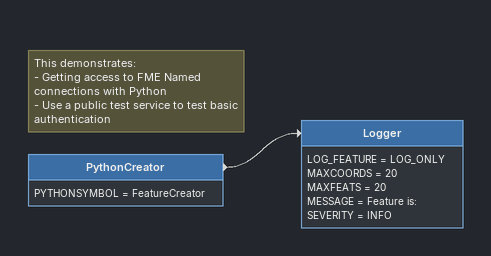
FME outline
Note: This demonstrates: / - Getting access to FME Named connections with Python / - Use a public test service to test basic authentication
PythonCreator
    PYTHONSYMBOL = FeatureCreator
    -> Logger
Logger
    LOG_FEATURE = LOG_ONLY
    MAXCOORDS = 20
    MAXFEATS = 20
    MESSAGE = Feature is:
    SEVERITY = INFO
